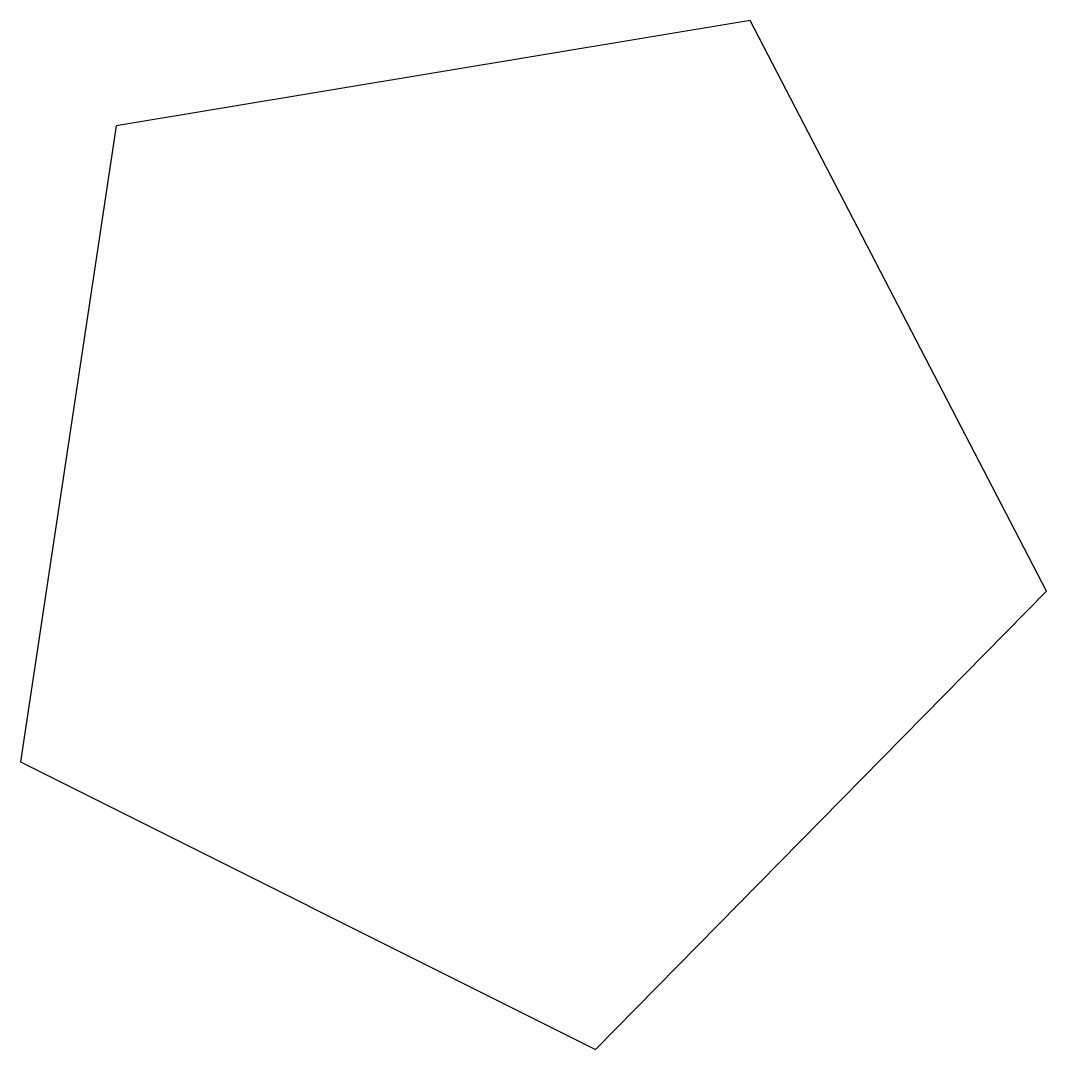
# Model space of a CAD drawing. Units: millimetres at full size, sheet at 1:100. Extents: x -9429 to 12423, y -6551 to 15353.
import ezdxf

# ---------------------------------------------------------------- set-up
doc = ezdxf.new("R2010")
doc.units = ezdxf.units.MM
doc.header["$LTSCALE"] = 100
doc.layers.add('0-0', color=7, linetype='Continuous')

msp = doc.modelspace()

# ---------------------------------------------------------------- linework, layer by layer
at = {"layer": '0-0'}
msp.add_lwpolyline([(-9428.6, -428.6), (2816.3, -6551), (12423, 3202.6), (6115.4, 15353.2), (-7389.7, 13109)], close=True, dxfattribs=at)

doc.saveas('drawing.dxf')
